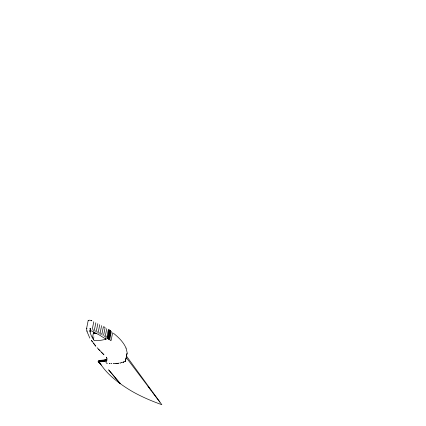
<?xml version="1.0" encoding="UTF-8"?>
<svg xmlns="http://www.w3.org/2000/svg" width="426" height="426" viewBox="0 0 426 426"><rect width="100%" height="100%" fill="white"/><g stroke="black" fill="none" stroke-linecap="round" stroke-linejoin="round"><path stroke-width="0.64" d="M105.121 327.626L103.587 335.384M104.285 327.179L104.082 327.062M103.401 326.62L101.862 334.373M101.606 325.618L100.057 333.43M99.748 324.628L98.209 332.387M97.82 323.648L96.271 331.455M95.834 322.727L94.279 330.485M93.784 321.715L92.234 329.527M106.862 360.311C106.255 362.675 107.405 357.339 106.937 358.538M127.241 353.037L126.037 348.058M86.616 328.355C86.803 329.309 87.229 327.892 86.622 328.339L88.15 320.687C89.385 319.165 93.092 321.593 91.499 320.613M106.436 357.339L106.798 358.138M106.532 357.579C105.84 356.509 107.309 358.671 106.606 357.733M92.346 341.758L91.313 340.23L95.839 346.21L94.615 344.725M93.454 343.239L94.237 344.171M97.123 347.707L104.008 354.842M98.459 349.203L99.86 350.704M101.319 352.206L103.624 354.411M108.353 329.708L106.819 337.413M109.019 329.98L108.875 329.889M88.145 320.703L88.581 320.389M107.517 338.643L105.909 339.128L99.354 334.98L90.12 330.272L90.504 328.345M90.083 331.838L90.466 329.91M90.099 331.897L90.482 329.969M92.458 337.882L93.645 331.918M105.52 338.851L105.6 338.473L105.909 339.128A33.851 10.911 11.3 0 1 94.258 340.715L93.385 339.41L93.896 336.838M94.535 333.633L94.796 332.344M99.503 360.407L98.433 360.391L98.15 361.78L99.226 361.796L99.503 360.407L104.178 360.023L106.846 359.182M105.238 336.396L106.777 328.638M99.226 361.796L100.259 361.78L100.536 360.391M105.563 338.883L105.632 338.537M100.259 361.78L101.244 361.738L101.521 360.348M101.244 361.738L102.187 361.658L102.464 360.268M102.469 361.626L102.746 360.236M107.746 338.036L109.28 330.384L109.04 330.049L107.581 337.988M102.187 361.658L103.071 361.552L103.348 360.162M103.071 361.552L103.901 361.413L104.178 360.023M108.417 338.5L109.951 330.741M103.901 361.413L104.668 361.248L104.945 359.853M104.668 361.248L105.371 361.051L105.648 359.661M109.754 339.463L111.287 331.705M105.371 361.051L106.005 360.827L106.282 359.438M126.107 357.899C123.838 366.184 126.368 358.617 125.926 358M126.336 356.541L127.012 353.378M127.07 353.346L126.384 356.509M105.627 338.926L105.68 338.649M93.283 330.012L92.996 330.326L93.507 330.054M95.302 330.975L95.003 331.29L95.28 331.034M115.393 363.389L115.004 363.57L115.26 363.351M97.272 331.897L96.984 332.275L97.24 332.008M99.151 332.94L98.843 333.244L99.162 332.887M100.989 333.883L100.664 334.234L101.175 333.984M116.804 363.469L117.028 363.234M104.194 336.205L104.413 335.88L104.264 336.189M106.037 336.966L105.659 337.264L106.031 336.897M109.152 339.021L108.768 339.378L109.301 339.128L110.733 331.407L110.094 330.784L110.568 331.29L109.04 338.942L108.513 339.192L108.896 338.835L110.43 331.077M110.435 340.039L110.116 340.331L110.419 340.023M111.095 340.544L112.645 332.727M121.751 362.526L121.634 362.686M122.901 362.292L122.603 362.382L122.949 362.148M124.083 361.78L124.493 361.552M107.65 338.036L107.565 338.324M120.318 362.883L119.892 363.032L120.228 362.989M125.441 361.131L125.068 361.269M102.687 335.044L102.629 335.081M107.474 337.983L107.139 338.239L107.735 338.09M115.931 363.527L115.968 363.532M106.175 361.525L106.463 361.099M118.732 363.208L118.236 363.277L118.636 363.197M116.942 363.41L116.591 363.447L116.974 363.378M109.317 363.532L109.599 363.314L109.237 363.527M120.111 363.021L120.148 363.021M111.516 363.591L111.218 363.554L111.543 363.564M113.422 363.618L113.162 363.618M123.737 361.972L124.104 361.828M106.005 360.827L106.564 360.577M121.394 362.755L121.698 362.654M110.281 363.575L110.1 363.57M110.227 330.821L110.515 331.093M106.457 357.473L106.276 357.174L106.436 357.393M104.146 326.923L104.279 327.232M110.797 331.231L110.914 331.481M90.12 330.272L89.822 330.139L90.221 332.456A128.215 41.322 11.3 0 0 92.314 337.637L93.385 339.41M109.104 330.081L108.758 329.83L109.173 330.081M109.051 330.171L109.328 330.209M110.291 330.88L110.515 331.252M110.829 331.476L110.787 331.231M113.369 333.18C118.481 337.259 123.439 341.998 126.053 348.111M152.391 392.117L161.859 404.7A101.191 32.61 11.3 0 1 128.396 389.14A163.909 52.824 11.3 0 1 102.938 367.35L100.312 363.809L98.15 361.78L101.383 365.077M148.024 386.329L151.597 391.063M119.525 382.644L120.308 383.693L108.694 369.917L120.308 383.693L119.52 382.623M89.811 338.106L87.085 331.742M99.684 362.67L100.312 363.809M86.654 329.176L86.904 330.933M86.893 330.88L87.096 331.795M96.505 333.404A26.311 8.477 11.3 0 1 93.241 333.691M105.952 361.914L106.026 362.217L105.952 361.887M90.126 328.558C89.082 328.941 91.089 329.042 90.126 328.558M106.734 362.995L107.091 363.383L106.734 362.995M126.66 356.349L126.384 357.739L159.936 402.112L126.66 356.349M123.519 362.041L123.205 362.217L123.519 362.041M117.736 363.357L117.432 363.373L117.736 363.357M114.259 363.596L113.928 363.591L114.259 363.596"/></g></svg>
